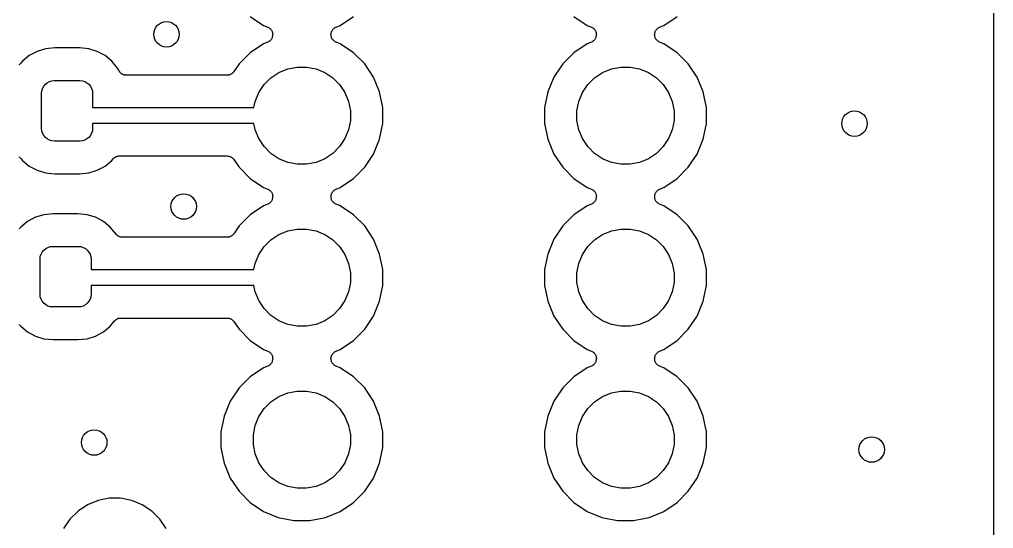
# Model space of a CAD drawing. Extents: x 103 to 213, y -152 to -90.
# Drawn here: x 197.65 to 212.94, y -106.4 to -98.42 of the extents above; entities that cross this region are included whole.
import ezdxf

# ---------------------------------------------------------------- set-up
doc = ezdxf.new("R2010")
doc.units = 0
doc.layers.add('BLACK', color=7, linetype='CONTINUOUS')

msp = doc.modelspace()

# ---------------------------------------------------------------- linework, layer by layer
at = {"layer": 'BLACK', "linetype": 'CONTINUOUS'}
for p, q in [((212.942, -92.8157), (212.942, -149.966)), ((201.275, -98.3715), (201.483, -98.5105)), ((202.687, -98.5105), (202.895, -98.3715)), ((206.355, -98.3715), (206.563, -98.5105)), ((207.767, -98.5105), (207.975, -98.3715)), ((201.483, -98.5105), (201.549, -98.5377)), ((201.549, -98.5377), (201.55, -98.5382)), ((201.55, -98.5382), (201.55, -98.5382)), ((201.55, -98.5382), (201.55, -98.5382)), ((201.55, -98.5382), (201.551, -98.5384)), ((201.551, -98.5384), (201.562, -98.5443)), ((201.562, -98.5443), (201.572, -98.5501)), ((201.572, -98.5501), (201.572, -98.5502)), ((201.572, -98.5502), (201.572, -98.5503)), ((201.572, -98.5503), (201.582, -98.5581)), ((201.582, -98.5581), (201.591, -98.566)), ((201.591, -98.566), (201.591, -98.5662)), ((201.591, -98.5662), (201.591, -98.5663)), ((201.591, -98.5663), (201.599, -98.5757)), ((201.599, -98.5757), (201.607, -98.5853)), ((201.607, -98.5853), (201.607, -98.5855)), ((201.607, -98.5855), (201.607, -98.5856)), ((201.607, -98.5856), (201.612, -98.5964)), ((201.612, -98.5964), (201.618, -98.6072)), ((201.618, -98.6072), (201.618, -98.6074)), ((201.618, -98.6074), (201.618, -98.6076)), ((201.618, -98.6076), (201.622, -98.6194)), ((201.622, -98.6194), (201.625, -98.631)), ((202.545, -98.6292), (202.549, -98.6176)), ((202.549, -98.6176), (202.552, -98.606)), ((202.552, -98.6056), (202.558, -98.5948)), ((202.552, -98.6058), (202.552, -98.6056)), ((202.552, -98.606), (202.552, -98.6058)), ((202.558, -98.5948), (202.564, -98.5842)), ((202.564, -98.5838), (202.572, -98.5743)), ((202.564, -98.584), (202.564, -98.5838)), ((202.564, -98.5842), (202.564, -98.584)), ((202.572, -98.5743), (202.58, -98.565)), ((202.58, -98.5647), (202.59, -98.5571)), ((202.58, -98.5649), (202.58, -98.5647)), ((202.58, -98.565), (202.58, -98.5649)), ((202.59, -98.5571), (202.599, -98.5493)), ((202.599, -98.5491), (202.61, -98.5434)), ((202.599, -98.5492), (202.599, -98.5491)), ((202.599, -98.5493), (202.599, -98.5492)), ((202.61, -98.5434), (202.621, -98.5377)), ((202.621, -98.5377), (202.687, -98.5105)), ((206.563, -98.5105), (206.629, -98.5377)), ((206.629, -98.5377), (206.63, -98.5382)), ((206.63, -98.5382), (206.63, -98.5382)), ((206.63, -98.5382), (206.63, -98.5382)), ((206.63, -98.5382), (206.631, -98.5384)), ((206.631, -98.5384), (206.642, -98.5443)), ((206.642, -98.5443), (206.652, -98.5501)), ((206.652, -98.5501), (206.652, -98.5502)), ((206.652, -98.5502), (206.652, -98.5503)), ((206.652, -98.5503), (206.662, -98.5581)), ((206.662, -98.5581), (206.671, -98.566)), ((206.671, -98.566), (206.671, -98.5662)), ((206.671, -98.5662), (206.671, -98.5663)), ((206.671, -98.5663), (206.679, -98.5757)), ((206.679, -98.5757), (206.687, -98.5853)), ((206.687, -98.5853), (206.687, -98.5855)), ((206.687, -98.5855), (206.687, -98.5856)), ((206.687, -98.5856), (206.692, -98.5964)), ((206.692, -98.5964), (206.698, -98.6072)), ((206.698, -98.6072), (206.698, -98.6074)), ((206.698, -98.6074), (206.698, -98.6076)), ((206.698, -98.6076), (206.702, -98.6194)), ((206.702, -98.6194), (206.705, -98.631)), ((207.625, -98.6292), (207.629, -98.6176)), ((207.629, -98.6176), (207.632, -98.606)), ((207.632, -98.6056), (207.638, -98.5948)), ((207.632, -98.6058), (207.632, -98.6056)), ((207.632, -98.606), (207.632, -98.6058)), ((207.638, -98.5948), (207.644, -98.5842)), ((207.644, -98.5838), (207.652, -98.5743)), ((207.644, -98.584), (207.644, -98.5838)), ((207.644, -98.5842), (207.644, -98.584)), ((207.652, -98.5743), (207.66, -98.565)), ((207.66, -98.5647), (207.67, -98.5571)), ((207.66, -98.5649), (207.66, -98.5647)), ((207.66, -98.565), (207.66, -98.5649)), ((207.67, -98.5571), (207.679, -98.5493)), ((207.679, -98.5491), (207.69, -98.5434)), ((207.679, -98.5492), (207.679, -98.5491)), ((207.679, -98.5493), (207.679, -98.5492)), ((207.69, -98.5434), (207.701, -98.5377)), ((207.701, -98.5377), (207.767, -98.5105)), ((201.549, -98.7723), (201.483, -98.7995)), ((201.56, -98.7665), (201.549, -98.7723)), ((201.571, -98.7609), (201.56, -98.7665)), ((201.58, -98.7529), (201.571, -98.7607)), ((201.571, -98.7607), (201.571, -98.7608)), ((201.571, -98.7608), (201.571, -98.7609)), ((201.59, -98.7453), (201.58, -98.7529)), ((201.598, -98.7354), (201.59, -98.745)), ((201.59, -98.745), (201.59, -98.7451)), ((201.59, -98.7451), (201.59, -98.7453)), ((201.606, -98.7262), (201.598, -98.7354)), ((201.612, -98.7148), (201.606, -98.7258)), ((201.606, -98.7258), (201.606, -98.726)), ((201.606, -98.726), (201.606, -98.7262)), ((201.618, -98.7044), (201.612, -98.7148)), ((201.621, -98.6922), (201.618, -98.704)), ((201.618, -98.704), (201.618, -98.7042)), ((201.618, -98.7042), (201.618, -98.7044)), ((201.625, -98.6808), (201.621, -98.6922)), ((201.625, -98.631), (201.625, -98.6312)), ((201.625, -98.6312), (201.625, -98.6314)), ((201.625, -98.6314), (201.626, -98.6435)), ((201.626, -98.6682), (201.625, -98.6803)), ((201.625, -98.6803), (201.625, -98.6805)), ((201.625, -98.6805), (201.625, -98.6808)), ((201.626, -98.6435), (201.628, -98.6557)), ((201.628, -98.6561), (201.626, -98.6682)), ((201.628, -98.6557), (201.627, -98.6559)), ((201.627, -98.6559), (201.628, -98.6561)), ((202.542, -98.6539), (202.544, -98.6418)), ((202.543, -98.6541), (202.542, -98.6539)), ((202.542, -98.6543), (202.543, -98.6541)), ((202.544, -98.6665), (202.542, -98.6543)), ((202.544, -98.6418), (202.545, -98.6297)), ((202.545, -98.6786), (202.544, -98.6665)), ((202.545, -98.6295), (202.545, -98.6292)), ((202.545, -98.6297), (202.545, -98.6295)), ((202.545, -98.6788), (202.545, -98.6786)), ((202.545, -98.679), (202.545, -98.6788)), ((202.548, -98.6907), (202.545, -98.679)), ((202.552, -98.7024), (202.548, -98.6907)), ((202.552, -98.7026), (202.552, -98.7024)), ((202.552, -98.7028), (202.552, -98.7026)), ((202.557, -98.7135), (202.552, -98.7028)), ((202.563, -98.7244), (202.557, -98.7135)), ((202.563, -98.7245), (202.563, -98.7244)), ((202.563, -98.7247), (202.563, -98.7245)), ((202.571, -98.7341), (202.563, -98.7247)), ((202.579, -98.7437), (202.571, -98.7341)), ((202.579, -98.7438), (202.579, -98.7437)), ((202.579, -98.744), (202.579, -98.7438)), ((202.588, -98.7518), (202.579, -98.744)), ((202.598, -98.7597), (202.588, -98.7518)), ((202.598, -98.7598), (202.598, -98.7597)), ((202.598, -98.7599), (202.598, -98.7598)), ((202.608, -98.7657), (202.598, -98.7599)), ((202.619, -98.7716), (202.608, -98.7657)), ((202.62, -98.7718), (202.619, -98.7716)), ((202.621, -98.7723), (202.62, -98.7718)), ((202.62, -98.7718), (202.62, -98.7718)), ((202.62, -98.7718), (202.62, -98.7718)), ((202.687, -98.7995), (202.621, -98.7723)), ((206.629, -98.7723), (206.563, -98.7995)), ((206.64, -98.7665), (206.629, -98.7723)), ((206.651, -98.7609), (206.64, -98.7665)), ((206.66, -98.7529), (206.651, -98.7607)), ((206.651, -98.7607), (206.651, -98.7608)), ((206.651, -98.7608), (206.651, -98.7609)), ((206.67, -98.7453), (206.66, -98.7529)), ((206.678, -98.7354), (206.67, -98.745)), ((206.67, -98.745), (206.67, -98.7451)), ((206.67, -98.7451), (206.67, -98.7453)), ((206.686, -98.7262), (206.678, -98.7354)), ((206.692, -98.7148), (206.686, -98.7258)), ((206.686, -98.7258), (206.686, -98.726)), ((206.686, -98.726), (206.686, -98.7262)), ((206.698, -98.7044), (206.692, -98.7148)), ((206.701, -98.6922), (206.698, -98.704)), ((206.698, -98.704), (206.698, -98.7042)), ((206.698, -98.7042), (206.698, -98.7044)), ((206.705, -98.6808), (206.701, -98.6922)), ((206.705, -98.631), (206.705, -98.6312)), ((206.705, -98.6312), (206.705, -98.6314)), ((206.705, -98.6314), (206.706, -98.6435)), ((206.706, -98.6682), (206.705, -98.6803)), ((206.705, -98.6803), (206.705, -98.6805)), ((206.705, -98.6805), (206.705, -98.6808)), ((206.706, -98.6435), (206.708, -98.6557)), ((206.708, -98.6561), (206.706, -98.6682)), ((206.708, -98.6557), (206.707, -98.6559)), ((206.707, -98.6559), (206.708, -98.6561)), ((207.622, -98.6539), (207.624, -98.6418)), ((207.623, -98.6541), (207.622, -98.6539)), ((207.622, -98.6543), (207.623, -98.6541)), ((207.624, -98.6665), (207.622, -98.6543)), ((207.624, -98.6418), (207.625, -98.6297)), ((207.625, -98.6786), (207.624, -98.6665)), ((207.625, -98.6295), (207.625, -98.6292)), ((207.625, -98.6297), (207.625, -98.6295)), ((207.625, -98.6788), (207.625, -98.6786)), ((207.625, -98.679), (207.625, -98.6788)), ((207.628, -98.6907), (207.625, -98.679)), ((207.632, -98.7024), (207.628, -98.6907)), ((207.632, -98.7026), (207.632, -98.7024)), ((207.632, -98.7028), (207.632, -98.7026)), ((207.637, -98.7135), (207.632, -98.7028)), ((207.643, -98.7244), (207.637, -98.7135)), ((207.643, -98.7245), (207.643, -98.7244)), ((207.643, -98.7247), (207.643, -98.7245)), ((207.651, -98.7341), (207.643, -98.7247)), ((207.659, -98.7437), (207.651, -98.7341)), ((207.659, -98.7438), (207.659, -98.7437)), ((207.659, -98.744), (207.659, -98.7438)), ((207.668, -98.7518), (207.659, -98.744)), ((207.678, -98.7597), (207.668, -98.7518)), ((207.678, -98.7598), (207.678, -98.7597)), ((207.678, -98.7599), (207.678, -98.7598)), ((207.688, -98.7657), (207.678, -98.7599)), ((207.699, -98.7716), (207.688, -98.7657)), ((207.7, -98.7718), (207.699, -98.7716)), ((207.701, -98.7723), (207.7, -98.7718)), ((207.7, -98.7718), (207.7, -98.7718)), ((207.7, -98.7718), (207.7, -98.7718)), ((207.767, -98.7995), (207.701, -98.7723)), ((197.928, -98.9186), (197.805, -98.9843)), ((198.061, -98.8782), (197.928, -98.9186)), ((198.206, -98.8639), (198.061, -98.8782)), ((198.594, -98.8639), (198.206, -98.8639)), ((198.739, -98.8782), (198.594, -98.8639)), ((198.872, -98.9186), (198.739, -98.8782)), ((198.995, -98.9843), (198.872, -98.9186)), ((201.483, -98.7995), (201.275, -98.9385)), ((202.895, -98.9385), (202.687, -98.7995)), ((206.563, -98.7995), (206.355, -98.9385)), ((207.975, -98.9385), (207.767, -98.7995)), ((197.698, -99.0726), (197.673, -99.1024)), ((197.805, -98.9843), (197.698, -99.0726)), ((199.102, -99.0726), (198.995, -98.9843)), ((199.191, -99.1803), (199.102, -99.0726)), ((201.275, -98.9385), (201.099, -99.1154)), ((203.071, -99.1154), (202.895, -98.9385)), ((206.355, -98.9385), (206.179, -99.1154)), ((208.151, -99.1154), (207.975, -98.9385)), ((197.654, -99.1211), (197.644, -99.1276)), ((197.655, -99.1208), (197.654, -99.1211)), ((197.663, -99.1122), (197.655, -99.1206)), ((197.655, -99.1206), (197.655, -99.1208)), ((197.672, -99.1038), (197.663, -99.1122)), ((197.673, -99.1032), (197.672, -99.1038)), ((197.673, -99.1024), (197.673, -99.1032)), ((197.673, -99.1032), (197.673, -99.1032)), ((197.673, -99.1032), (197.673, -99.1032)), ((199.215, -99.2249), (199.191, -99.1803)), ((199.218, -99.2295), (199.215, -99.2249)), ((199.22, -99.2345), (199.218, -99.2295)), ((201.099, -99.1154), (201.018, -99.2356)), ((201.724, -99.2497), (201.863, -99.1923)), ((201.863, -99.1923), (202.01, -99.163)), ((202.01, -99.163), (202.16, -99.163)), ((202.16, -99.163), (202.307, -99.1923)), ((202.307, -99.1923), (202.446, -99.2497)), ((203.21, -99.3234), (203.071, -99.1154)), ((206.179, -99.1154), (206.04, -99.3234)), ((206.804, -99.2497), (206.943, -99.1923)), ((206.943, -99.1923), (207.09, -99.163)), ((207.09, -99.163), (207.24, -99.163)), ((207.24, -99.163), (207.387, -99.1923)), ((207.387, -99.1923), (207.526, -99.2497)), ((208.29, -99.3234), (208.151, -99.1154)), ((198.123, -99.3902), (198.161, -99.3788)), ((198.161, -99.3788), (198.2, -99.375)), ((198.2, -99.375), (198.6, -99.375)), ((198.6, -99.375), (198.639, -99.3788)), ((198.639, -99.3788), (198.677, -99.3902)), ((199.225, -99.2398), (199.22, -99.2345)), ((199.228, -99.2455), (199.225, -99.2398)), ((199.232, -99.2495), (199.228, -99.2455)), ((199.236, -99.2539), (199.232, -99.2495)), ((199.241, -99.2582), (199.236, -99.2539)), ((199.246, -99.263), (199.241, -99.2582)), ((199.25, -99.2662), (199.246, -99.263)), ((199.255, -99.2698), (199.25, -99.2662)), ((199.261, -99.2731), (199.255, -99.2698)), ((199.266, -99.2768), (199.261, -99.2731)), ((199.272, -99.279), (199.266, -99.2768)), ((199.277, -99.2817), (199.272, -99.279)), ((199.283, -99.2838), (199.277, -99.2817)), ((199.289, -99.2864), (199.283, -99.2838)), ((199.295, -99.2875), (199.289, -99.2864)), ((199.3, -99.2892), (199.295, -99.2875)), ((199.307, -99.29), (199.3, -99.2892)), ((199.314, -99.2913), (199.307, -99.29)), ((199.319, -99.2914), (199.314, -99.2913)), ((199.325, -99.292), (199.319, -99.2914)), ((199.327, -99.292), (199.325, -99.292)), ((200.913, -99.292), (199.327, -99.292)), ((200.924, -99.2908), (200.913, -99.292)), ((200.936, -99.2898), (200.924, -99.2908)), ((200.937, -99.2896), (200.936, -99.2898)), ((200.949, -99.2862), (200.937, -99.2896)), ((200.937, -99.2896), (200.937, -99.2896)), ((200.96, -99.2829), (200.949, -99.2862)), ((200.961, -99.2824), (200.96, -99.2826)), ((200.96, -99.2826), (200.96, -99.2829)), ((200.971, -99.2769), (200.961, -99.2824)), ((200.982, -99.2715), (200.971, -99.2769)), ((200.983, -99.2708), (200.982, -99.2711)), ((200.982, -99.2711), (200.982, -99.2715)), ((200.992, -99.2633), (200.983, -99.2708)), ((201.001, -99.256), (200.992, -99.2633)), ((201.002, -99.2555), (201.001, -99.256)), ((201.01, -99.2461), (201.002, -99.2551)), ((201.002, -99.2551), (201.002, -99.2555)), ((201.017, -99.237), (201.01, -99.2461)), ((201.018, -99.236), (201.017, -99.237)), ((201.018, -99.2356), (201.018, -99.236)), ((201.018, -99.236), (201.018, -99.236)), ((201.018, -99.236), (201.018, -99.236)), ((201.493, -99.4393), (201.599, -99.3331)), ((201.599, -99.3331), (201.724, -99.2497)), ((202.446, -99.2497), (202.571, -99.3331)), ((202.571, -99.3331), (202.677, -99.4393)), ((203.306, -99.5546), (203.21, -99.3234)), ((206.04, -99.3234), (205.944, -99.5546)), ((206.573, -99.4393), (206.679, -99.3331)), ((206.679, -99.3331), (206.804, -99.2497)), ((207.526, -99.2497), (207.651, -99.3331)), ((207.651, -99.3331), (207.757, -99.4393)), ((208.386, -99.5546), (208.29, -99.3234)), ((198, -99.575), (198.004, -99.536)), ((198.004, -99.536), (198.015, -99.4985)), ((198.015, -99.4985), (198.034, -99.4639)), ((198.034, -99.4639), (198.059, -99.4336)), ((198.059, -99.4336), (198.089, -99.4087)), ((198.089, -99.4087), (198.123, -99.3902)), ((198.677, -99.3902), (198.711, -99.4087)), ((198.711, -99.4087), (198.741, -99.4336)), ((198.741, -99.4336), (198.766, -99.4639)), ((198.766, -99.4639), (198.785, -99.4985)), ((198.785, -99.4985), (198.796, -99.536)), ((198.796, -99.536), (198.8, -99.575)), ((201.41, -99.5641), (201.493, -99.4393)), ((202.677, -99.4393), (202.76, -99.5641)), ((206.49, -99.5641), (206.573, -99.4393)), ((207.757, -99.4393), (207.84, -99.5641)), ((198, -100.125), (198, -99.575)), ((198.8, -99.575), (198.8, -99.8)), ((201.352, -99.7027), (201.41, -99.5641)), ((202.76, -99.5641), (202.818, -99.7027)), ((203.355, -99.7999), (203.306, -99.5546)), ((205.944, -99.5546), (205.895, -99.7999)), ((206.432, -99.7027), (206.49, -99.5641)), ((207.84, -99.5641), (207.898, -99.7027)), ((208.435, -99.7999), (208.386, -99.5546)), ((198.8, -99.8), (201.333, -99.8)), ((201.333, -99.8), (201.352, -99.7027)), ((202.818, -99.7027), (202.847, -99.8499)), ((203.355, -100.05), (203.355, -99.7999)), ((205.895, -99.7999), (205.895, -100.05)), ((206.403, -99.8499), (206.432, -99.7027)), ((207.898, -99.7027), (207.927, -99.8499)), ((208.435, -100.05), (208.435, -99.7999)), ((202.847, -99.8499), (202.847, -100)), ((206.403, -100), (206.403, -99.8499)), ((207.927, -99.8499), (207.927, -100)), ((198.004, -100.164), (198, -100.125)), ((198.8, -100.125), (198.796, -100.164)), ((201.333, -100.05), (198.8, -100.05)), ((198.8, -100.05), (198.8, -100.125)), ((201.352, -100.147), (201.333, -100.05)), ((201.41, -100.286), (201.352, -100.147)), ((202.818, -100.147), (202.76, -100.286)), ((202.847, -100), (202.818, -100.147)), ((203.306, -100.295), (203.355, -100.05)), ((205.895, -100.05), (205.944, -100.295)), ((206.432, -100.147), (206.403, -100)), ((206.49, -100.286), (206.432, -100.147)), ((207.898, -100.147), (207.84, -100.286)), ((207.927, -100), (207.898, -100.147)), ((208.386, -100.295), (208.435, -100.05)), ((198.015, -100.202), (198.004, -100.164)), ((198.034, -100.236), (198.015, -100.202)), ((198.059, -100.266), (198.034, -100.236)), ((198.089, -100.291), (198.059, -100.266)), ((198.123, -100.31), (198.089, -100.291)), ((198.711, -100.291), (198.677, -100.31)), ((198.741, -100.266), (198.711, -100.291)), ((198.766, -100.236), (198.741, -100.266)), ((198.785, -100.202), (198.766, -100.236)), ((198.796, -100.164), (198.785, -100.202)), ((201.493, -100.411), (201.41, -100.286)), ((202.76, -100.286), (202.677, -100.411)), ((203.21, -100.527), (203.306, -100.295)), ((205.944, -100.295), (206.04, -100.527)), ((206.573, -100.411), (206.49, -100.286)), ((207.84, -100.286), (207.757, -100.411)), ((208.29, -100.527), (208.386, -100.295)), ((198.161, -100.321), (198.123, -100.31)), ((198.2, -100.325), (198.161, -100.321)), ((198.6, -100.325), (198.2, -100.325)), ((198.639, -100.321), (198.6, -100.325)), ((198.677, -100.31), (198.639, -100.321)), ((201.599, -100.517), (201.493, -100.411)), ((202.677, -100.411), (202.571, -100.517)), ((206.679, -100.517), (206.573, -100.411)), ((207.757, -100.411), (207.651, -100.517)), ((197.646, -100.573), (197.656, -100.58)), ((197.656, -100.58), (197.656, -100.58)), ((197.656, -100.58), (197.656, -100.581)), ((197.656, -100.581), (197.665, -100.589)), ((197.665, -100.589), (197.673, -100.598)), ((197.673, -100.598), (197.698, -100.627)), ((199.102, -100.627), (199.121, -100.604)), ((199.121, -100.604), (199.122, -100.603)), ((199.122, -100.603), (199.126, -100.599)), ((199.126, -100.599), (199.13, -100.595)), ((199.13, -100.595), (199.135, -100.591)), ((199.135, -100.591), (199.14, -100.586)), ((199.14, -100.586), (199.145, -100.583)), ((199.145, -100.583), (199.149, -100.579)), ((199.149, -100.579), (199.155, -100.576)), ((199.155, -100.576), (199.161, -100.572)), ((199.161, -100.572), (199.166, -100.57)), ((199.166, -100.57), (199.171, -100.568)), ((199.171, -100.568), (199.178, -100.566)), ((199.178, -100.566), (199.184, -100.563)), ((199.184, -100.563), (199.189, -100.562)), ((199.189, -100.562), (199.195, -100.56)), ((199.195, -100.56), (199.202, -100.56)), ((199.202, -100.56), (199.208, -100.558)), ((199.208, -100.558), (199.214, -100.559)), ((199.214, -100.559), (199.219, -100.558)), ((199.219, -100.558), (200.913, -100.558)), ((200.913, -100.558), (200.913, -100.558)), ((200.913, -100.558), (200.913, -100.558)), ((200.913, -100.558), (200.913, -100.558)), ((200.913, -100.558), (200.914, -100.558)), ((200.914, -100.558), (200.926, -100.559)), ((200.926, -100.559), (200.938, -100.561)), ((200.938, -100.561), (200.938, -100.561)), ((200.938, -100.561), (200.939, -100.561)), ((200.939, -100.561), (200.95, -100.564)), ((200.95, -100.564), (200.962, -100.568)), ((200.962, -100.568), (200.962, -100.568)), ((200.962, -100.568), (200.963, -100.568)), ((200.963, -100.568), (200.973, -100.574)), ((200.973, -100.574), (200.983, -100.58)), ((200.983, -100.58), (200.984, -100.58)), ((200.984, -100.58), (200.984, -100.58)), ((200.984, -100.58), (200.993, -100.588)), ((200.993, -100.588), (201.003, -100.595)), ((201.003, -100.595), (201.003, -100.596)), ((201.003, -100.596), (201.003, -100.596)), ((201.003, -100.596), (201.011, -100.605)), ((201.011, -100.605), (201.018, -100.614)), ((201.724, -100.6), (201.599, -100.517)), ((201.863, -100.658), (201.724, -100.6)), ((202.446, -100.6), (202.307, -100.658)), ((202.571, -100.517), (202.446, -100.6)), ((203.071, -100.735), (203.21, -100.527)), ((206.04, -100.527), (206.179, -100.735)), ((206.804, -100.6), (206.679, -100.517)), ((206.943, -100.658), (206.804, -100.6)), ((207.526, -100.6), (207.387, -100.658)), ((207.651, -100.517), (207.526, -100.6)), ((208.151, -100.735), (208.29, -100.527)), ((197.698, -100.627), (197.805, -100.716)), ((197.805, -100.716), (197.928, -100.781)), ((198.872, -100.781), (198.995, -100.716)), ((198.995, -100.716), (199.102, -100.627)), ((201.018, -100.614), (201.099, -100.735)), ((201.099, -100.735), (201.275, -100.911)), ((202.01, -100.687), (201.863, -100.658)), ((202.16, -100.687), (202.01, -100.687)), ((202.307, -100.658), (202.16, -100.687)), ((202.895, -100.911), (203.071, -100.735)), ((206.179, -100.735), (206.355, -100.911)), ((207.09, -100.687), (206.943, -100.658)), ((207.24, -100.687), (207.09, -100.687)), ((207.387, -100.658), (207.24, -100.687)), ((207.975, -100.911), (208.151, -100.735)), ((197.928, -100.781), (198.061, -100.822)), ((198.061, -100.822), (198.206, -100.836)), ((198.206, -100.836), (198.594, -100.836)), ((198.594, -100.836), (198.739, -100.822)), ((198.739, -100.822), (198.872, -100.781)), ((201.275, -100.911), (201.483, -101.05)), ((202.687, -101.05), (202.895, -100.911)), ((206.355, -100.911), (206.563, -101.05)), ((207.767, -101.05), (207.975, -100.911)), ((201.483, -101.05), (201.549, -101.078)), ((202.621, -101.078), (202.687, -101.05)), ((206.563, -101.05), (206.629, -101.078)), ((207.701, -101.078), (207.767, -101.05)), ((201.549, -101.078), (201.55, -101.078)), ((201.55, -101.078), (201.55, -101.078)), ((201.55, -101.078), (201.55, -101.078)), ((201.55, -101.078), (201.551, -101.078)), ((201.551, -101.078), (201.562, -101.084)), ((201.562, -101.084), (201.572, -101.09)), ((201.572, -101.09), (201.572, -101.09)), ((201.572, -101.09), (201.572, -101.09)), ((201.572, -101.09), (201.582, -101.098)), ((201.582, -101.098), (201.591, -101.106)), ((201.591, -101.106), (201.591, -101.106)), ((201.591, -101.106), (201.591, -101.106)), ((201.591, -101.106), (201.599, -101.116)), ((201.599, -101.116), (201.607, -101.125)), ((201.607, -101.125), (201.607, -101.125)), ((201.607, -101.125), (201.607, -101.126)), ((201.607, -101.126), (201.612, -101.136)), ((201.612, -101.136), (201.618, -101.147)), ((201.618, -101.147), (201.618, -101.147)), ((201.618, -101.147), (201.618, -101.148)), ((201.618, -101.148), (201.622, -101.159)), ((201.622, -101.159), (201.625, -101.171)), ((201.625, -101.171), (201.625, -101.171)), ((201.625, -101.171), (201.625, -101.171)), ((201.625, -101.171), (201.626, -101.184)), ((201.626, -101.208), (201.625, -101.22)), ((201.626, -101.184), (201.628, -101.196)), ((201.628, -101.196), (201.626, -101.208)), ((201.628, -101.196), (201.627, -101.196)), ((201.627, -101.196), (201.628, -101.196)), ((202.542, -101.194), (202.544, -101.182)), ((202.544, -101.206), (202.542, -101.194)), ((202.542, -101.194), (202.543, -101.194)), ((202.543, -101.194), (202.542, -101.194)), ((202.544, -101.182), (202.545, -101.17)), ((202.545, -101.219), (202.544, -101.206)), ((202.545, -101.169), (202.549, -101.158)), ((202.545, -101.17), (202.545, -101.169)), ((202.545, -101.169), (202.545, -101.169)), ((202.548, -101.231), (202.545, -101.219)), ((202.545, -101.219), (202.545, -101.219)), ((202.545, -101.219), (202.545, -101.219)), ((202.549, -101.158), (202.552, -101.146)), ((202.552, -101.146), (202.558, -101.135)), ((202.552, -101.146), (202.552, -101.146)), ((202.552, -101.146), (202.552, -101.146)), ((202.558, -101.135), (202.564, -101.124)), ((202.564, -101.124), (202.572, -101.114)), ((202.564, -101.124), (202.564, -101.124)), ((202.564, -101.124), (202.564, -101.124)), ((202.572, -101.114), (202.58, -101.105)), ((202.58, -101.105), (202.59, -101.097)), ((202.58, -101.105), (202.58, -101.105)), ((202.58, -101.105), (202.58, -101.105)), ((202.59, -101.097), (202.599, -101.089)), ((202.599, -101.089), (202.61, -101.083)), ((202.599, -101.089), (202.599, -101.089)), ((202.599, -101.089), (202.599, -101.089)), ((202.61, -101.083), (202.621, -101.078)), ((206.629, -101.078), (206.63, -101.078)), ((206.63, -101.078), (206.63, -101.078)), ((206.63, -101.078), (206.63, -101.078)), ((206.63, -101.078), (206.631, -101.078)), ((206.631, -101.078), (206.642, -101.084)), ((206.642, -101.084), (206.652, -101.09)), ((206.652, -101.09), (206.652, -101.09)), ((206.652, -101.09), (206.652, -101.09)), ((206.652, -101.09), (206.662, -101.098)), ((206.662, -101.098), (206.671, -101.106)), ((206.671, -101.106), (206.671, -101.106)), ((206.671, -101.106), (206.671, -101.106)), ((206.671, -101.106), (206.679, -101.116)), ((206.679, -101.116), (206.687, -101.125)), ((206.687, -101.125), (206.687, -101.125)), ((206.687, -101.125), (206.687, -101.126)), ((206.687, -101.126), (206.692, -101.136)), ((206.692, -101.136), (206.698, -101.147)), ((206.698, -101.147), (206.698, -101.147)), ((206.698, -101.147), (206.698, -101.148)), ((206.698, -101.148), (206.702, -101.159)), ((206.702, -101.159), (206.705, -101.171)), ((206.705, -101.171), (206.705, -101.171)), ((206.705, -101.171), (206.705, -101.171)), ((206.705, -101.171), (206.706, -101.184)), ((206.706, -101.208), (206.705, -101.22)), ((206.706, -101.184), (206.708, -101.196)), ((206.708, -101.196), (206.706, -101.208)), ((206.708, -101.196), (206.707, -101.196)), ((206.707, -101.196), (206.708, -101.196)), ((207.622, -101.194), (207.624, -101.182)), ((207.624, -101.206), (207.622, -101.194)), ((207.622, -101.194), (207.623, -101.194)), ((207.623, -101.194), (207.622, -101.194)), ((207.624, -101.182), (207.625, -101.17)), ((207.625, -101.219), (207.624, -101.206)), ((207.625, -101.169), (207.629, -101.158)), ((207.625, -101.17), (207.625, -101.169)), ((207.625, -101.169), (207.625, -101.169)), ((207.628, -101.231), (207.625, -101.219)), ((207.625, -101.219), (207.625, -101.219)), ((207.625, -101.219), (207.625, -101.219)), ((207.629, -101.158), (207.632, -101.146)), ((207.632, -101.146), (207.638, -101.135)), ((207.632, -101.146), (207.632, -101.146)), ((207.632, -101.146), (207.632, -101.146)), ((207.638, -101.135), (207.644, -101.124)), ((207.644, -101.124), (207.652, -101.114)), ((207.644, -101.124), (207.644, -101.124)), ((207.644, -101.124), (207.644, -101.124)), ((207.652, -101.114), (207.66, -101.105)), ((207.66, -101.105), (207.67, -101.097)), ((207.66, -101.105), (207.66, -101.105)), ((207.66, -101.105), (207.66, -101.105)), ((207.67, -101.097), (207.679, -101.089)), ((207.679, -101.089), (207.69, -101.083)), ((207.679, -101.089), (207.679, -101.089)), ((207.679, -101.089), (207.679, -101.089)), ((207.69, -101.083), (207.701, -101.078)), ((201.483, -101.34), (201.275, -101.479)), ((201.549, -101.312), (201.483, -101.34)), ((201.56, -101.307), (201.549, -101.312)), ((201.571, -101.301), (201.56, -101.307)), ((201.58, -101.293), (201.571, -101.301)), ((201.571, -101.301), (201.571, -101.301)), ((201.571, -101.301), (201.571, -101.301)), ((201.59, -101.285), (201.58, -101.293)), ((201.598, -101.275), (201.59, -101.285)), ((201.59, -101.285), (201.59, -101.285)), ((201.59, -101.285), (201.59, -101.285)), ((201.606, -101.266), (201.598, -101.275)), ((201.612, -101.255), (201.606, -101.266)), ((201.606, -101.266), (201.606, -101.266)), ((201.606, -101.266), (201.606, -101.266)), ((201.618, -101.244), (201.612, -101.255)), ((201.621, -101.232), (201.618, -101.244)), ((201.618, -101.244), (201.618, -101.244)), ((201.618, -101.244), (201.618, -101.244)), ((201.625, -101.221), (201.621, -101.232)), ((201.625, -101.22), (201.625, -101.221)), ((201.625, -101.221), (201.625, -101.221)), ((202.552, -101.242), (202.548, -101.231)), ((202.552, -101.243), (202.552, -101.242)), ((202.557, -101.254), (202.552, -101.243)), ((202.552, -101.243), (202.552, -101.243)), ((202.563, -101.264), (202.557, -101.254)), ((202.563, -101.265), (202.563, -101.264)), ((202.571, -101.274), (202.563, -101.265)), ((202.563, -101.265), (202.563, -101.265)), ((202.579, -101.284), (202.571, -101.274)), ((202.588, -101.292), (202.579, -101.284)), ((202.579, -101.284), (202.579, -101.284)), ((202.579, -101.284), (202.579, -101.284)), ((202.598, -101.3), (202.588, -101.292)), ((202.608, -101.306), (202.598, -101.3)), ((202.598, -101.3), (202.598, -101.3)), ((202.598, -101.3), (202.598, -101.3)), ((202.619, -101.312), (202.608, -101.306)), ((202.62, -101.312), (202.619, -101.312)), ((202.621, -101.312), (202.62, -101.312)), ((202.62, -101.312), (202.62, -101.312)), ((202.62, -101.312), (202.62, -101.312)), ((202.687, -101.34), (202.621, -101.312)), ((202.895, -101.479), (202.687, -101.34)), ((206.563, -101.34), (206.355, -101.479)), ((206.629, -101.312), (206.563, -101.34)), ((206.64, -101.307), (206.629, -101.312)), ((206.651, -101.301), (206.64, -101.307)), ((206.66, -101.293), (206.651, -101.301)), ((206.651, -101.301), (206.651, -101.301)), ((206.651, -101.301), (206.651, -101.301)), ((206.67, -101.285), (206.66, -101.293)), ((206.678, -101.275), (206.67, -101.285)), ((206.67, -101.285), (206.67, -101.285)), ((206.67, -101.285), (206.67, -101.285)), ((206.686, -101.266), (206.678, -101.275)), ((206.692, -101.255), (206.686, -101.266)), ((206.686, -101.266), (206.686, -101.266)), ((206.686, -101.266), (206.686, -101.266)), ((206.698, -101.244), (206.692, -101.255)), ((206.701, -101.232), (206.698, -101.244)), ((206.698, -101.244), (206.698, -101.244)), ((206.698, -101.244), (206.698, -101.244)), ((206.705, -101.221), (206.701, -101.232)), ((206.705, -101.22), (206.705, -101.221)), ((206.705, -101.221), (206.705, -101.221)), ((207.632, -101.242), (207.628, -101.231)), ((207.632, -101.243), (207.632, -101.242)), ((207.637, -101.254), (207.632, -101.243)), ((207.632, -101.243), (207.632, -101.243)), ((207.643, -101.264), (207.637, -101.254)), ((207.643, -101.265), (207.643, -101.264)), ((207.651, -101.274), (207.643, -101.265)), ((207.643, -101.265), (207.643, -101.265)), ((207.659, -101.284), (207.651, -101.274)), ((207.668, -101.292), (207.659, -101.284)), ((207.659, -101.284), (207.659, -101.284)), ((207.659, -101.284), (207.659, -101.284)), ((207.678, -101.3), (207.668, -101.292)), ((207.688, -101.306), (207.678, -101.3)), ((207.678, -101.3), (207.678, -101.3)), ((207.678, -101.3), (207.678, -101.3)), ((207.699, -101.312), (207.688, -101.306)), ((207.7, -101.312), (207.699, -101.312)), ((207.701, -101.312), (207.7, -101.312)), ((207.7, -101.312), (207.7, -101.312)), ((207.7, -101.312), (207.7, -101.312)), ((207.767, -101.34), (207.701, -101.312)), ((207.975, -101.479), (207.767, -101.34)), ((197.903, -101.519), (197.78, -101.584)), ((198.036, -101.478), (197.903, -101.519)), ((198.181, -101.464), (198.036, -101.478)), ((198.569, -101.464), (198.181, -101.464)), ((198.714, -101.478), (198.569, -101.464)), ((198.847, -101.519), (198.714, -101.478)), ((198.97, -101.584), (198.847, -101.519)), ((201.275, -101.479), (201.099, -101.655)), ((203.071, -101.655), (202.895, -101.479)), ((206.355, -101.479), (206.179, -101.655)), ((208.151, -101.655), (207.975, -101.479)), ((197.673, -101.673), (197.648, -101.702)), ((197.78, -101.584), (197.673, -101.673)), ((199.077, -101.673), (198.97, -101.584)), ((199.17, -101.786), (199.077, -101.673)), ((201.099, -101.655), (201.018, -101.776)), ((203.21, -101.863), (203.071, -101.655)), ((206.179, -101.655), (206.04, -101.863)), ((208.29, -101.863), (208.151, -101.655)), ((199.174, -101.79), (199.17, -101.786)), ((199.177, -101.794), (199.174, -101.79)), ((199.183, -101.798), (199.177, -101.794)), ((199.188, -101.803), (199.183, -101.798)), ((199.192, -101.806), (199.188, -101.803)), ((199.196, -101.81), (199.192, -101.806)), ((199.202, -101.813), (199.196, -101.81)), ((199.208, -101.817), (199.202, -101.813)), ((199.213, -101.819), (199.208, -101.817)), ((199.218, -101.822), (199.213, -101.819)), ((199.225, -101.824), (199.218, -101.822)), ((199.231, -101.826), (199.225, -101.824)), ((199.237, -101.828), (199.231, -101.826)), ((199.242, -101.829), (199.237, -101.828)), ((199.249, -101.83), (199.242, -101.829)), ((199.255, -101.831), (199.249, -101.83)), ((199.261, -101.831), (199.255, -101.831)), ((199.266, -101.832), (199.261, -101.831)), ((200.924, -101.831), (200.913, -101.832)), ((200.936, -101.83), (200.924, -101.831)), ((200.937, -101.83), (200.936, -101.83)), ((200.949, -101.826), (200.937, -101.83)), ((200.937, -101.83), (200.937, -101.83)), ((200.96, -101.823), (200.949, -101.826)), ((200.961, -101.822), (200.96, -101.823)), ((200.96, -101.823), (200.96, -101.823)), ((200.971, -101.817), (200.961, -101.822)), ((200.982, -101.811), (200.971, -101.817)), ((200.983, -101.811), (200.982, -101.811)), ((200.982, -101.811), (200.982, -101.811)), ((200.992, -101.803), (200.983, -101.811)), ((201.001, -101.796), (200.992, -101.803)), ((201.002, -101.796), (201.001, -101.796)), ((201.01, -101.786), (201.002, -101.795)), ((201.002, -101.795), (201.002, -101.796)), ((201.017, -101.777), (201.01, -101.786)), ((201.018, -101.776), (201.017, -101.777)), ((201.018, -101.776), (201.018, -101.776)), ((201.018, -101.776), (201.018, -101.776)), ((201.018, -101.776), (201.018, -101.776)), ((201.599, -101.873), (201.724, -101.79)), ((201.724, -101.79), (201.863, -101.732)), ((201.863, -101.732), (202.01, -101.703)), ((202.01, -101.703), (202.16, -101.703)), ((202.16, -101.703), (202.307, -101.732)), ((202.307, -101.732), (202.446, -101.79)), ((202.446, -101.79), (202.571, -101.873)), ((206.679, -101.873), (206.804, -101.79)), ((206.804, -101.79), (206.943, -101.732)), ((206.943, -101.732), (207.09, -101.703)), ((207.09, -101.703), (207.24, -101.703)), ((207.24, -101.703), (207.387, -101.732)), ((207.387, -101.732), (207.526, -101.79)), ((207.526, -101.79), (207.651, -101.873)), ((198.098, -101.99), (198.136, -101.979)), ((198.136, -101.979), (198.175, -101.975)), ((198.175, -101.975), (198.575, -101.975)), ((198.575, -101.975), (198.614, -101.979)), ((198.614, -101.979), (198.652, -101.99)), ((199.268, -101.832), (199.266, -101.832)), ((200.913, -101.832), (199.268, -101.832)), ((201.41, -102.104), (201.493, -101.979)), ((201.493, -101.979), (201.599, -101.873)), ((202.571, -101.873), (202.677, -101.979)), ((202.677, -101.979), (202.76, -102.104)), ((203.306, -102.095), (203.21, -101.863)), ((206.04, -101.863), (205.944, -102.095)), ((206.49, -102.104), (206.573, -101.979)), ((206.573, -101.979), (206.679, -101.873)), ((207.651, -101.873), (207.757, -101.979)), ((207.757, -101.979), (207.84, -102.104)), ((208.386, -102.095), (208.29, -101.863)), ((197.975, -102.175), (197.979, -102.136)), ((197.979, -102.136), (197.99, -102.098)), ((197.99, -102.098), (198.009, -102.064)), ((198.009, -102.064), (198.034, -102.034)), ((198.034, -102.034), (198.064, -102.009)), ((198.064, -102.009), (198.098, -101.99)), ((198.652, -101.99), (198.686, -102.009)), ((198.686, -102.009), (198.716, -102.034)), ((198.716, -102.034), (198.741, -102.064)), ((198.741, -102.064), (198.76, -102.098)), ((198.76, -102.098), (198.771, -102.136)), ((198.771, -102.136), (198.775, -102.175)), ((201.352, -102.243), (201.41, -102.104)), ((202.76, -102.104), (202.818, -102.243)), ((203.355, -102.34), (203.306, -102.095)), ((205.944, -102.095), (205.895, -102.34)), ((206.432, -102.243), (206.49, -102.104)), ((207.84, -102.104), (207.898, -102.243)), ((208.435, -102.34), (208.386, -102.095)), ((197.975, -102.725), (197.975, -102.175)), ((198.775, -102.175), (198.775, -102.34)), ((201.333, -102.34), (201.352, -102.243)), ((202.818, -102.243), (202.847, -102.39)), ((206.403, -102.39), (206.432, -102.243)), ((207.898, -102.243), (207.927, -102.39)), ((198.775, -102.34), (201.333, -102.34)), ((202.847, -102.39), (202.847, -102.54)), ((203.355, -102.59), (203.355, -102.34)), ((205.895, -102.34), (205.895, -102.59)), ((206.403, -102.54), (206.403, -102.39)), ((207.927, -102.39), (207.927, -102.54)), ((208.435, -102.59), (208.435, -102.34)), ((201.333, -102.59), (198.775, -102.59)), ((198.775, -102.59), (198.775, -102.725)), ((201.352, -102.687), (201.333, -102.59)), ((202.847, -102.54), (202.818, -102.687)), ((203.306, -102.835), (203.355, -102.59)), ((205.895, -102.59), (205.944, -102.835)), ((206.432, -102.687), (206.403, -102.54)), ((207.927, -102.54), (207.898, -102.687)), ((208.386, -102.835), (208.435, -102.59)), ((197.979, -102.764), (197.975, -102.725)), ((198.775, -102.725), (198.771, -102.764)), ((201.41, -102.826), (201.352, -102.687)), ((202.818, -102.687), (202.76, -102.826)), ((206.49, -102.826), (206.432, -102.687)), ((207.898, -102.687), (207.84, -102.826)), ((197.99, -102.802), (197.979, -102.764)), ((198.009, -102.836), (197.99, -102.802)), ((198.034, -102.866), (198.009, -102.836)), ((198.064, -102.891), (198.034, -102.866)), ((198.098, -102.91), (198.064, -102.891)), ((198.686, -102.891), (198.652, -102.91)), ((198.716, -102.866), (198.686, -102.891)), ((198.741, -102.836), (198.716, -102.866)), ((198.76, -102.802), (198.741, -102.836)), ((198.771, -102.764), (198.76, -102.802)), ((201.493, -102.951), (201.41, -102.826)), ((202.76, -102.826), (202.677, -102.951)), ((203.21, -103.067), (203.306, -102.835)), ((205.944, -102.835), (206.04, -103.067)), ((206.573, -102.951), (206.49, -102.826)), ((207.84, -102.826), (207.757, -102.951)), ((208.29, -103.067), (208.386, -102.835)), ((198.136, -102.921), (198.098, -102.91)), ((198.175, -102.925), (198.136, -102.921)), ((198.575, -102.925), (198.175, -102.925)), ((198.614, -102.921), (198.575, -102.925)), ((198.652, -102.91), (198.614, -102.921)), ((201.599, -103.057), (201.493, -102.951)), ((202.677, -102.951), (202.571, -103.057)), ((206.679, -103.057), (206.573, -102.951)), ((207.757, -102.951), (207.651, -103.057)), ((197.648, -103.198), (197.673, -103.227)), ((199.077, -103.227), (199.145, -103.144)), ((199.145, -103.144), (199.147, -103.143)), ((199.147, -103.143), (199.151, -103.139)), ((199.151, -103.139), (199.154, -103.135)), ((199.154, -103.135), (199.159, -103.131)), ((199.159, -103.131), (199.164, -103.126)), ((199.164, -103.126), (199.169, -103.123)), ((199.169, -103.123), (199.173, -103.119)), ((199.173, -103.119), (199.179, -103.116)), ((199.179, -103.116), (199.185, -103.112)), ((199.185, -103.112), (199.19, -103.11)), ((199.19, -103.11), (199.195, -103.108)), ((199.195, -103.108), (199.202, -103.106)), ((199.202, -103.106), (199.208, -103.103)), ((199.208, -103.103), (199.214, -103.102)), ((199.214, -103.102), (199.219, -103.1)), ((199.219, -103.1), (199.226, -103.1)), ((199.226, -103.1), (199.232, -103.098)), ((199.232, -103.098), (199.238, -103.099)), ((199.238, -103.099), (199.244, -103.098)), ((199.244, -103.098), (200.913, -103.098)), ((200.913, -103.098), (200.913, -103.098)), ((200.913, -103.098), (200.913, -103.098)), ((200.913, -103.098), (200.913, -103.098)), ((200.913, -103.098), (200.914, -103.098)), ((200.914, -103.098), (200.926, -103.099)), ((200.926, -103.099), (200.938, -103.101)), ((200.938, -103.101), (200.938, -103.101)), ((200.938, -103.101), (200.939, -103.101)), ((200.939, -103.101), (200.95, -103.104)), ((200.95, -103.104), (200.962, -103.108)), ((200.962, -103.108), (200.962, -103.108)), ((200.962, -103.108), (200.963, -103.108)), ((200.963, -103.108), (200.973, -103.114)), ((200.973, -103.114), (200.983, -103.12)), ((200.983, -103.12), (200.984, -103.12)), ((200.984, -103.12), (200.984, -103.12)), ((200.984, -103.12), (200.993, -103.128)), ((200.993, -103.128), (201.003, -103.135)), ((201.003, -103.135), (201.003, -103.136)), ((201.003, -103.136), (201.003, -103.136)), ((201.003, -103.136), (201.011, -103.145)), ((201.011, -103.145), (201.018, -103.154)), ((201.018, -103.154), (201.099, -103.275)), ((201.724, -103.14), (201.599, -103.057)), ((201.863, -103.198), (201.724, -103.14)), ((202.01, -103.227), (201.863, -103.198)), ((202.307, -103.198), (202.16, -103.227)), ((202.446, -103.14), (202.307, -103.198)), ((202.571, -103.057), (202.446, -103.14)), ((203.071, -103.275), (203.21, -103.067)), ((206.04, -103.067), (206.179, -103.275)), ((206.804, -103.14), (206.679, -103.057)), ((206.943, -103.198), (206.804, -103.14)), ((207.09, -103.227), (206.943, -103.198)), ((207.387, -103.198), (207.24, -103.227)), ((207.526, -103.14), (207.387, -103.198)), ((207.651, -103.057), (207.526, -103.14)), ((208.151, -103.275), (208.29, -103.067)), ((197.673, -103.227), (197.78, -103.316)), ((197.78, -103.316), (197.903, -103.381)), ((198.847, -103.381), (198.97, -103.316)), ((198.97, -103.316), (199.077, -103.227)), ((201.099, -103.275), (201.275, -103.451)), ((202.16, -103.227), (202.01, -103.227)), ((202.895, -103.451), (203.071, -103.275)), ((206.179, -103.275), (206.355, -103.451)), ((207.24, -103.227), (207.09, -103.227)), ((207.975, -103.451), (208.151, -103.275)), ((197.903, -103.381), (198.036, -103.422)), ((198.036, -103.422), (198.181, -103.436)), ((198.181, -103.436), (198.569, -103.436)), ((198.569, -103.436), (198.714, -103.422)), ((198.714, -103.422), (198.847, -103.381)), ((201.275, -103.451), (201.483, -103.59)), ((202.687, -103.59), (202.895, -103.451)), ((206.355, -103.451), (206.563, -103.59)), ((207.767, -103.59), (207.975, -103.451)), ((201.483, -103.59), (201.549, -103.618)), ((201.549, -103.618), (201.55, -103.618)), ((201.55, -103.618), (201.55, -103.618)), ((201.55, -103.618), (201.55, -103.618)), ((201.55, -103.618), (201.551, -103.618)), ((201.551, -103.618), (201.562, -103.624)), ((201.562, -103.624), (201.572, -103.63)), ((201.572, -103.63), (201.572, -103.63)), ((201.572, -103.63), (201.572, -103.63)), ((201.572, -103.63), (201.582, -103.638)), ((201.582, -103.638), (201.591, -103.646)), ((201.591, -103.646), (201.591, -103.646)), ((201.591, -103.646), (201.591, -103.646)), ((201.591, -103.646), (201.599, -103.656)), ((201.599, -103.656), (201.607, -103.665)), ((201.607, -103.665), (201.607, -103.665)), ((201.607, -103.665), (201.607, -103.666)), ((201.607, -103.666), (201.612, -103.676)), ((202.558, -103.675), (202.564, -103.664)), ((202.564, -103.664), (202.572, -103.654)), ((202.564, -103.664), (202.564, -103.664)), ((202.564, -103.664), (202.564, -103.664)), ((202.572, -103.654), (202.58, -103.645)), ((202.58, -103.645), (202.59, -103.637)), ((202.58, -103.645), (202.58, -103.645)), ((202.58, -103.645), (202.58, -103.645)), ((202.59, -103.637), (202.599, -103.629)), ((202.599, -103.629), (202.61, -103.623)), ((202.599, -103.629), (202.599, -103.629)), ((202.599, -103.629), (202.599, -103.629)), ((202.61, -103.623), (202.621, -103.618)), ((202.621, -103.618), (202.687, -103.59)), ((206.563, -103.59), (206.629, -103.618)), ((206.629, -103.618), (206.63, -103.618)), ((206.63, -103.618), (206.63, -103.618)), ((206.63, -103.618), (206.63, -103.618)), ((206.63, -103.618), (206.631, -103.618)), ((206.631, -103.618), (206.642, -103.624)), ((206.642, -103.624), (206.652, -103.63)), ((206.652, -103.63), (206.652, -103.63)), ((206.652, -103.63), (206.652, -103.63)), ((206.652, -103.63), (206.662, -103.638)), ((206.662, -103.638), (206.671, -103.646)), ((206.671, -103.646), (206.671, -103.646)), ((206.671, -103.646), (206.671, -103.646)), ((206.671, -103.646), (206.679, -103.656)), ((206.679, -103.656), (206.687, -103.665)), ((206.687, -103.665), (206.687, -103.665)), ((206.687, -103.665), (206.687, -103.666)), ((206.687, -103.666), (206.692, -103.676)), ((207.638, -103.675), (207.644, -103.664)), ((207.644, -103.664), (207.652, -103.654)), ((207.644, -103.664), (207.644, -103.664)), ((207.644, -103.664), (207.644, -103.664)), ((207.652, -103.654), (207.66, -103.645)), ((207.66, -103.645), (207.67, -103.637)), ((207.66, -103.645), (207.66, -103.645)), ((207.66, -103.645), (207.66, -103.645)), ((207.67, -103.637), (207.679, -103.629)), ((207.679, -103.629), (207.69, -103.623)), ((207.679, -103.629), (207.679, -103.629)), ((207.679, -103.629), (207.679, -103.629)), ((207.69, -103.623), (207.701, -103.618)), ((207.701, -103.618), (207.767, -103.59)), ((201.598, -103.815), (201.59, -103.825)), ((201.606, -103.806), (201.598, -103.815)), ((201.612, -103.795), (201.606, -103.806)), ((201.606, -103.806), (201.606, -103.806)), ((201.606, -103.806), (201.606, -103.806)), ((201.612, -103.676), (201.618, -103.687)), ((201.618, -103.784), (201.612, -103.795)), ((201.618, -103.687), (201.618, -103.687)), ((201.618, -103.687), (201.618, -103.688)), ((201.618, -103.688), (201.622, -103.699)), ((201.621, -103.772), (201.618, -103.784)), ((201.618, -103.784), (201.618, -103.784)), ((201.618, -103.784), (201.618, -103.784)), ((201.625, -103.761), (201.621, -103.772)), ((201.622, -103.699), (201.625, -103.711)), ((201.625, -103.711), (201.625, -103.711)), ((201.625, -103.711), (201.625, -103.711)), ((201.625, -103.711), (201.626, -103.724)), ((201.626, -103.748), (201.625, -103.76)), ((201.625, -103.76), (201.625, -103.761)), ((201.625, -103.761), (201.625, -103.761)), ((201.626, -103.724), (201.628, -103.736)), ((201.628, -103.736), (201.626, -103.748)), ((201.628, -103.736), (201.627, -103.736)), ((201.627, -103.736), (201.628, -103.736)), ((202.542, -103.734), (202.544, -103.722)), ((202.544, -103.746), (202.542, -103.734)), ((202.542, -103.734), (202.543, -103.734)), ((202.543, -103.734), (202.542, -103.734)), ((202.544, -103.722), (202.545, -103.71)), ((202.545, -103.759), (202.544, -103.746)), ((202.545, -103.709), (202.549, -103.698)), ((202.545, -103.71), (202.545, -103.709)), ((202.545, -103.709), (202.545, -103.709)), ((202.548, -103.771), (202.545, -103.759)), ((202.545, -103.759), (202.545, -103.759)), ((202.545, -103.759), (202.545, -103.759)), ((202.552, -103.782), (202.548, -103.771)), ((202.549, -103.698), (202.552, -103.686)), ((202.552, -103.686), (202.558, -103.675)), ((202.552, -103.686), (202.552, -103.686)), ((202.552, -103.686), (202.552, -103.686)), ((202.552, -103.783), (202.552, -103.782)), ((202.557, -103.794), (202.552, -103.783)), ((202.552, -103.783), (202.552, -103.783)), ((202.563, -103.804), (202.557, -103.794)), ((202.563, -103.805), (202.563, -103.804)), ((202.571, -103.814), (202.563, -103.805)), ((202.563, -103.805), (202.563, -103.805)), ((202.579, -103.824), (202.571, -103.814)), ((206.678, -103.815), (206.67, -103.825)), ((206.686, -103.806), (206.678, -103.815)), ((206.692, -103.795), (206.686, -103.806)), ((206.686, -103.806), (206.686, -103.806)), ((206.686, -103.806), (206.686, -103.806)), ((206.692, -103.676), (206.698, -103.687)), ((206.698, -103.784), (206.692, -103.795)), ((206.698, -103.687), (206.698, -103.687)), ((206.698, -103.687), (206.698, -103.688)), ((206.698, -103.688), (206.702, -103.699)), ((206.701, -103.772), (206.698, -103.784)), ((206.698, -103.784), (206.698, -103.784)), ((206.698, -103.784), (206.698, -103.784)), ((206.705, -103.761), (206.701, -103.772)), ((206.702, -103.699), (206.705, -103.711)), ((206.705, -103.711), (206.705, -103.711)), ((206.705, -103.711), (206.705, -103.711)), ((206.705, -103.711), (206.706, -103.724)), ((206.706, -103.748), (206.705, -103.76)), ((206.705, -103.76), (206.705, -103.761)), ((206.705, -103.761), (206.705, -103.761)), ((206.706, -103.724), (206.708, -103.736)), ((206.708, -103.736), (206.706, -103.748)), ((206.708, -103.736), (206.707, -103.736)), ((206.707, -103.736), (206.708, -103.736)), ((207.622, -103.734), (207.624, -103.722)), ((207.624, -103.746), (207.622, -103.734)), ((207.622, -103.734), (207.623, -103.734)), ((207.623, -103.734), (207.622, -103.734)), ((207.624, -103.722), (207.625, -103.71)), ((207.625, -103.759), (207.624, -103.746)), ((207.625, -103.709), (207.629, -103.698)), ((207.625, -103.71), (207.625, -103.709)), ((207.625, -103.709), (207.625, -103.709)), ((207.628, -103.771), (207.625, -103.759)), ((207.625, -103.759), (207.625, -103.759)), ((207.625, -103.759), (207.625, -103.759)), ((207.632, -103.782), (207.628, -103.771)), ((207.629, -103.698), (207.632, -103.686)), ((207.632, -103.686), (207.638, -103.675)), ((207.632, -103.686), (207.632, -103.686)), ((207.632, -103.686), (207.632, -103.686)), ((207.632, -103.783), (207.632, -103.782)), ((207.637, -103.794), (207.632, -103.783)), ((207.632, -103.783), (207.632, -103.783)), ((207.643, -103.804), (207.637, -103.794)), ((207.643, -103.805), (207.643, -103.804)), ((207.651, -103.814), (207.643, -103.805)), ((207.643, -103.805), (207.643, -103.805)), ((207.659, -103.824), (207.651, -103.814)), ((201.483, -103.88), (201.275, -104.019)), ((201.549, -103.852), (201.483, -103.88)), ((201.56, -103.847), (201.549, -103.852)), ((201.571, -103.841), (201.56, -103.847)), ((201.58, -103.833), (201.571, -103.841)), ((201.571, -103.841), (201.571, -103.841)), ((201.571, -103.841), (201.571, -103.841)), ((201.59, -103.825), (201.58, -103.833)), ((201.59, -103.825), (201.59, -103.825)), ((201.59, -103.825), (201.59, -103.825)), ((202.588, -103.832), (202.579, -103.824)), ((202.579, -103.824), (202.579, -103.824)), ((202.579, -103.824), (202.579, -103.824)), ((202.598, -103.84), (202.588, -103.832)), ((202.608, -103.846), (202.598, -103.84)), ((202.598, -103.84), (202.598, -103.84)), ((202.598, -103.84), (202.598, -103.84)), ((202.619, -103.852), (202.608, -103.846)), ((202.62, -103.852), (202.619, -103.852)), ((202.621, -103.852), (202.62, -103.852)), ((202.62, -103.852), (202.62, -103.852)), ((202.62, -103.852), (202.62, -103.852)), ((202.687, -103.88), (202.621, -103.852)), ((202.895, -104.019), (202.687, -103.88)), ((206.563, -103.88), (206.355, -104.019)), ((206.629, -103.852), (206.563, -103.88)), ((206.64, -103.847), (206.629, -103.852)), ((206.651, -103.841), (206.64, -103.847)), ((206.66, -103.833), (206.651, -103.841)), ((206.651, -103.841), (206.651, -103.841)), ((206.651, -103.841), (206.651, -103.841)), ((206.67, -103.825), (206.66, -103.833)), ((206.67, -103.825), (206.67, -103.825)), ((206.67, -103.825), (206.67, -103.825)), ((207.668, -103.832), (207.659, -103.824)), ((207.659, -103.824), (207.659, -103.824)), ((207.659, -103.824), (207.659, -103.824)), ((207.678, -103.84), (207.668, -103.832)), ((207.688, -103.846), (207.678, -103.84)), ((207.678, -103.84), (207.678, -103.84)), ((207.678, -103.84), (207.678, -103.84)), ((207.699, -103.852), (207.688, -103.846)), ((207.7, -103.852), (207.699, -103.852)), ((207.701, -103.852), (207.7, -103.852)), ((207.7, -103.852), (207.7, -103.852)), ((207.7, -103.852), (207.7, -103.852)), ((207.767, -103.88), (207.701, -103.852)), ((207.975, -104.019), (207.767, -103.88)), ((201.275, -104.019), (201.099, -104.195)), ((203.071, -104.195), (202.895, -104.019)), ((206.355, -104.019), (206.179, -104.195)), ((208.151, -104.195), (207.975, -104.019)), ((201.099, -104.195), (200.96, -104.403)), ((201.724, -104.33), (201.863, -104.272)), ((201.863, -104.272), (202.01, -104.243)), ((202.01, -104.243), (202.16, -104.243)), ((202.16, -104.243), (202.307, -104.272)), ((202.307, -104.272), (202.446, -104.33)), ((203.21, -104.403), (203.071, -104.195)), ((206.179, -104.195), (206.04, -104.403)), ((206.804, -104.33), (206.943, -104.272)), ((206.943, -104.272), (207.09, -104.243)), ((207.09, -104.243), (207.24, -104.243)), ((207.24, -104.243), (207.387, -104.272)), ((207.387, -104.272), (207.526, -104.33)), ((208.29, -104.403), (208.151, -104.195)), ((200.96, -104.403), (200.864, -104.635)), ((201.493, -104.519), (201.599, -104.413)), ((201.599, -104.413), (201.724, -104.33)), ((202.446, -104.33), (202.571, -104.413)), ((202.571, -104.413), (202.677, -104.519)), ((203.306, -104.635), (203.21, -104.403)), ((206.04, -104.403), (205.944, -104.635)), ((206.573, -104.519), (206.679, -104.413)), ((206.679, -104.413), (206.804, -104.33)), ((207.526, -104.33), (207.651, -104.413)), ((207.651, -104.413), (207.757, -104.519)), ((208.386, -104.635), (208.29, -104.403)), ((201.41, -104.644), (201.493, -104.519)), ((202.677, -104.519), (202.76, -104.644)), ((206.49, -104.644), (206.573, -104.519)), ((207.757, -104.519), (207.84, -104.644)), ((200.864, -104.635), (200.815, -104.88)), ((201.352, -104.783), (201.41, -104.644)), ((202.76, -104.644), (202.818, -104.783)), ((203.355, -104.88), (203.306, -104.635)), ((205.944, -104.635), (205.895, -104.88)), ((206.432, -104.783), (206.49, -104.644)), ((207.84, -104.644), (207.898, -104.783)), ((208.435, -104.88), (208.386, -104.635)), ((200.815, -104.88), (200.815, -105.13)), ((201.323, -104.93), (201.352, -104.783)), ((202.818, -104.783), (202.847, -104.93)), ((203.355, -105.13), (203.355, -104.88)), ((205.895, -104.88), (205.895, -105.13)), ((206.403, -104.93), (206.432, -104.783)), ((207.898, -104.783), (207.927, -104.93)), ((208.435, -105.13), (208.435, -104.88)), ((201.323, -105.08), (201.323, -104.93)), ((202.847, -104.93), (202.847, -105.08)), ((206.403, -105.08), (206.403, -104.93)), ((207.927, -104.93), (207.927, -105.08)), ((200.815, -105.13), (200.864, -105.375)), ((201.352, -105.227), (201.323, -105.08)), ((202.847, -105.08), (202.818, -105.227)), ((203.306, -105.375), (203.355, -105.13)), ((205.895, -105.13), (205.944, -105.375)), ((206.432, -105.227), (206.403, -105.08)), ((207.927, -105.08), (207.898, -105.227)), ((208.386, -105.375), (208.435, -105.13)), ((201.41, -105.366), (201.352, -105.227)), ((202.818, -105.227), (202.76, -105.366)), ((206.49, -105.366), (206.432, -105.227)), ((207.898, -105.227), (207.84, -105.366)), ((200.864, -105.375), (200.96, -105.607)), ((201.493, -105.491), (201.41, -105.366)), ((201.599, -105.597), (201.493, -105.491)), ((202.677, -105.491), (202.571, -105.597)), ((202.76, -105.366), (202.677, -105.491)), ((203.21, -105.607), (203.306, -105.375)), ((205.944, -105.375), (206.04, -105.607)), ((206.573, -105.491), (206.49, -105.366)), ((206.679, -105.597), (206.573, -105.491)), ((207.757, -105.491), (207.651, -105.597)), ((207.84, -105.366), (207.757, -105.491)), ((208.29, -105.607), (208.386, -105.375)), ((200.96, -105.607), (201.099, -105.815)), ((201.724, -105.68), (201.599, -105.597)), ((202.571, -105.597), (202.446, -105.68)), ((203.071, -105.815), (203.21, -105.607)), ((206.04, -105.607), (206.179, -105.815)), ((206.804, -105.68), (206.679, -105.597)), ((207.651, -105.597), (207.526, -105.68)), ((208.151, -105.815), (208.29, -105.607)), ((201.863, -105.738), (201.724, -105.68)), ((202.01, -105.767), (201.863, -105.738)), ((202.16, -105.767), (202.01, -105.767)), ((202.307, -105.738), (202.16, -105.767)), ((202.446, -105.68), (202.307, -105.738)), ((206.943, -105.738), (206.804, -105.68)), ((207.09, -105.767), (206.943, -105.738)), ((207.24, -105.767), (207.09, -105.767)), ((207.387, -105.738), (207.24, -105.767)), ((207.526, -105.68), (207.387, -105.738)), ((198.885, -105.957), (198.72, -106.025)), ((199.061, -105.922), (198.885, -105.957)), ((199.239, -105.922), (199.061, -105.922)), ((199.415, -105.957), (199.239, -105.922)), ((199.58, -106.025), (199.415, -105.957)), ((201.099, -105.815), (201.275, -105.991)), ((202.895, -105.991), (203.071, -105.815)), ((206.179, -105.815), (206.355, -105.991)), ((207.975, -105.991), (208.151, -105.815)), ((198.72, -106.025), (198.571, -106.125)), ((199.729, -106.125), (199.58, -106.025)), ((201.275, -105.991), (201.483, -106.13)), ((202.687, -106.13), (202.895, -105.991)), ((206.355, -105.991), (206.563, -106.13)), ((207.767, -106.13), (207.975, -105.991)), ((198.445, -106.251), (198.345, -106.4)), ((198.571, -106.125), (198.445, -106.251)), ((199.855, -106.251), (199.729, -106.125)), ((199.955, -106.4), (199.855, -106.251)), ((201.483, -106.13), (201.715, -106.226)), ((201.715, -106.226), (201.96, -106.275)), ((202.21, -106.275), (202.455, -106.226)), ((202.455, -106.226), (202.687, -106.13)), ((206.563, -106.13), (206.795, -106.226)), ((206.795, -106.226), (207.04, -106.275)), ((207.29, -106.275), (207.535, -106.226)), ((207.535, -106.226), (207.767, -106.13)), ((201.96, -106.275), (202.21, -106.275)), ((207.04, -106.275), (207.29, -106.275))]:
    msp.add_line(p, q, dxfattribs=at)
at = {"layer": 'BLACK'}
for centre in [(199.96, -98.65), (210.76, -100.05), (200.23, -101.35), (198.825, -105.05), (211.03, -105.16)]:
    msp.add_circle(centre, 0.2, dxfattribs=at)

doc.saveas('drawing.dxf')
